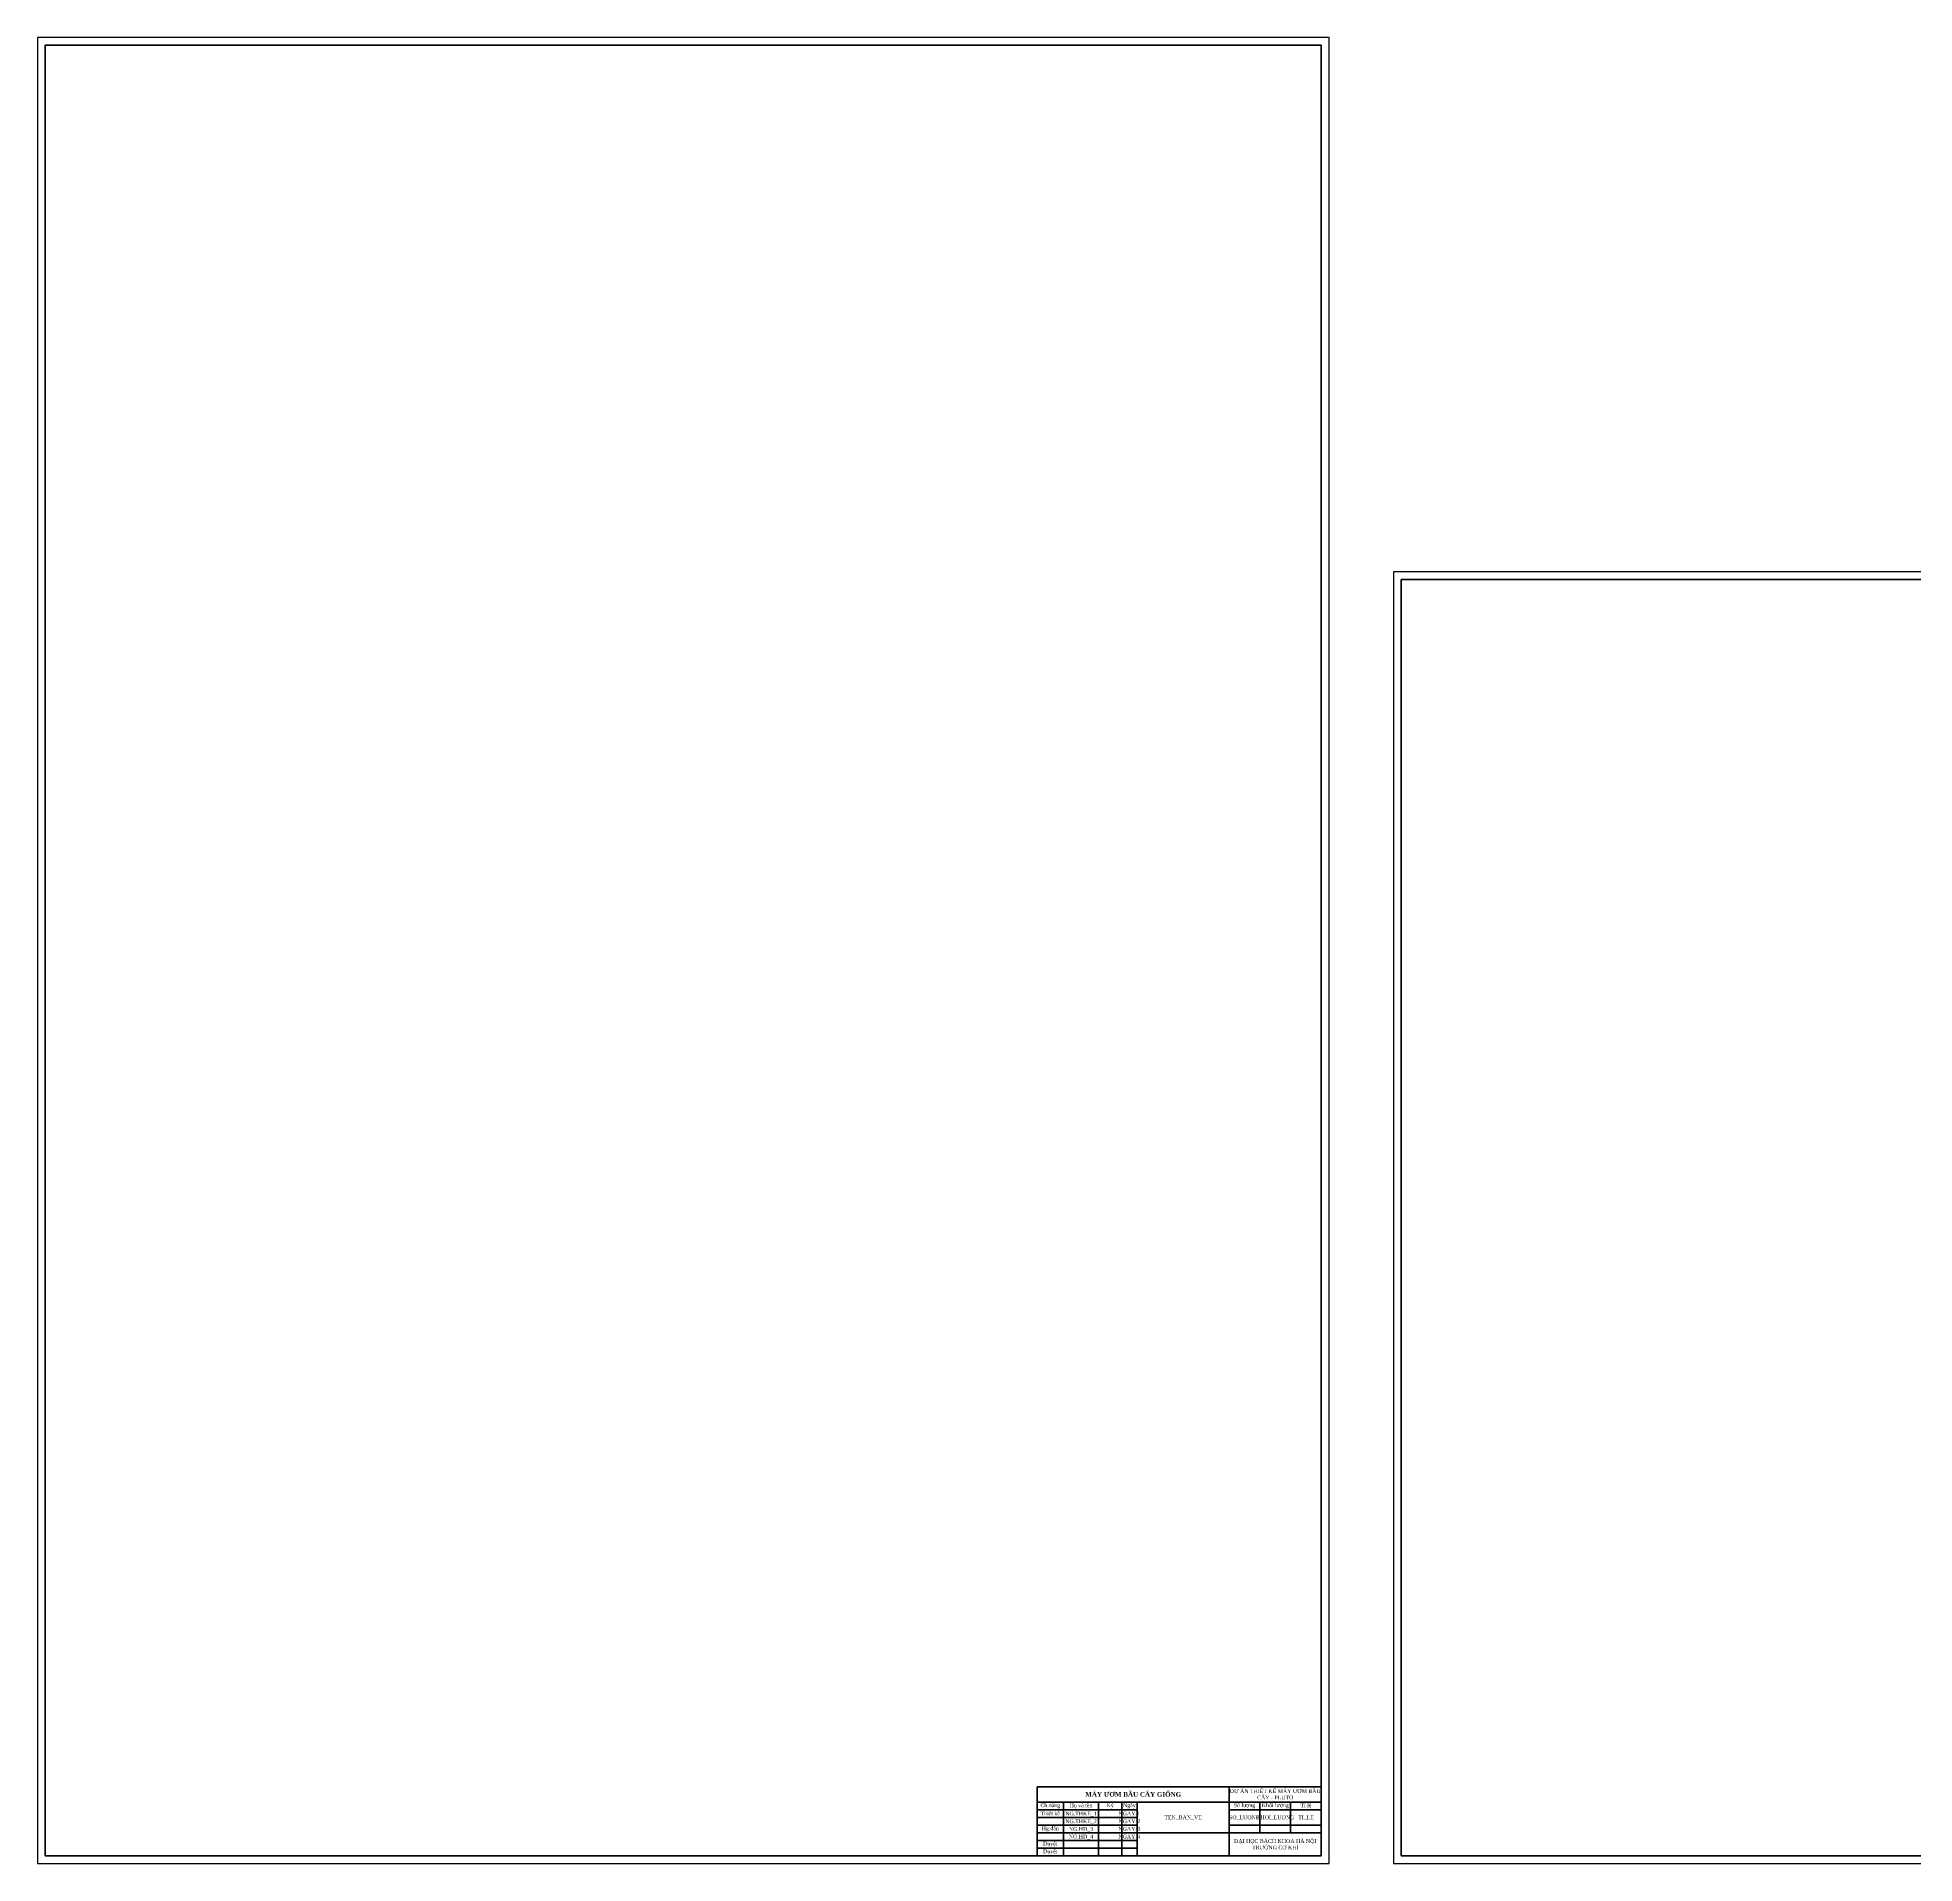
# Model space of a CAD drawing. Header units: millimetres. Extents: x 0 to 4934, y -1200 to 1230.
# Drawn here: x 1399 to 2621, y -1200 to -12 of the extents above; entities that cross this region are included whole.
import ezdxf
from ezdxf.enums import TextEntityAlignment as Align

# ---------------------------------------------------------------- set-up
doc = ezdxf.new("R2010")
doc.units = ezdxf.units.MM
doc.header["$LTSCALE"] = 5
doc.header["$MEASUREMENT"] = 0
doc.layers.add('LIENDAM', color=3, linetype='Continuous', lineweight=50)
doc.layers.add('net dam', color=7, linetype='Continuous', lineweight=35)
doc.styles.get("Standard").update_dxf_attribs({"font": 'times.ttf', "height": 2.5})

msp = doc.modelspace()

# ---------------------------------------------------------------- linework, layer by layer
at = {"layer": 'Defpoints'}
for points in [[(1399, -1200.5), (2240, -1200.5), (2240, -11.5), (1399, -11.5)], [(2282, -1200.5), (2876, -1200.5), (2876, -359.5), (2282, -359.5)]]:
    msp.add_lwpolyline(points, close=True, dxfattribs=at)
at = {"layer": 'LIENDAM'}
for points in [[(1404, -1195.5), (2235, -1195.5), (2235, -16.5), (1404, -16.5)], [(2287, -1195.5), (2871, -1195.5), (2871, -364.5), (2287, -364.5)]]:
    msp.add_lwpolyline(points, close=True, dxfattribs=at)
at = {"layer": 'net dam'}
for p, q in [((2050, -1195.5), (2050, -1150.5)), ((2050, -1150.5), (2235, -1150.5)), ((2050, -1160.5), (2235, -1160.5)), ((2067, -1195.5), (2067, -1160.5)), ((2090, -1195.5), (2090, -1160.5)), ((2105, -1195.5), (2105, -1160.5)), ((2115, -1195.5), (2115, -1160.5)), ((2175, -1195.5), (2175, -1150.5)), ((2195, -1160.5), (2195, -1180.5)), ((2215, -1160.5), (2215, -1180.5)), ((2235, -1150.5), (2235, -1195.5)), ((2050, -1165.5), (2115, -1165.5)), ((2050, -1170.5), (2115, -1170.5)), ((2175, -1165.5), (2235, -1165.5)), ((2050, -1175.5), (2115, -1175.5)), ((2050, -1180.5), (2235, -1180.5)), ((2050, -1185.5), (2115, -1185.5)), ((2175, -1175.5), (2235, -1175.5)), ((2050, -1190.5), (2115, -1190.5)), ((2235, -1195.5), (2050, -1195.5))]:
    msp.add_line(p, q, dxfattribs=at)

# ---------------------------------------------------------------- texts
at = {"layer": 'net dam', "attachment_point": 5}
for s, width, insert, char_height in [('{\\fTimes New Roman|b1|i0|c0|p18;MÁY ƯƠM BẦU CÂY GIỐNG}', 125, (2112.5, -1155.5), 3), ('DỰ ÁN THIẾT KẾ MÁY ƯƠM BẦU CÂY - PLUTO', 60, (2205, -1155.5), 2.5), ('Số lượng', 20, (2185, -1163), 2.5), ('Khối lượng', 20, (2205, -1163), 2.5), ('Ch.năng', 17, (2058.5, -1163), 2.5), ('Thiết kế', 17, (2058.5, -1168), 2.5), ('Họ và tên', 23, (2078.5, -1163), 2.5), ('Ký', 15, (2097.5, -1163), 2.5), ('Ngày', 10, (2110, -1163), 2.5), ('Tỉ lệ', 20, (2225, -1163), 2.5), ('Hg.dẫn', 17, (2058.5, -1178), 2.5), ('ĐẠI HỌC BÁCH KHOA HÀ NỘI \\PTRƯỜNG CƠ KHÍ', 60, (2205, -1188), 2.5), ('Duyệt', 17, (2058.5, -1188), 2.5), ('Duyệt', 17, (2058.5, -1193), 2.5)]:
    msp.add_mtext_dynamic_manual_height_columns(s, width=width, gutter_width=12.5, heights=[0], dxfattribs=dict(at, insert=insert, char_height=char_height))
at = {"layer": 'net dam'}
for tag, p in [('NG.THKE_1', (2078.5, -1168)), ('NG.THKE_2', (2078.5, -1173)), ('NGAY-1', (2110, -1168)), ('NGAY-2', (2110, -1173)), ('TEN_BAN_VE', (2145, -1170.5)), ('SO_LUONG', (2185, -1170.5)), ('KHOI_LUONG', (2205, -1170.5)), ('TI_LE', (2225, -1170.5)), ('NG.HD_3', (2078.5, -1178)), ('NG.HD_4', (2078.5, -1183)), ('NGAY-3', (2110, -1178)), ('NGAY-4', (2110, -1183))]:
    msp.add_attdef(tag, text='', height=2.5, dxfattribs=at).set_placement(p, align=Align.MIDDLE_CENTER)

doc.saveas('drawing.dxf')
